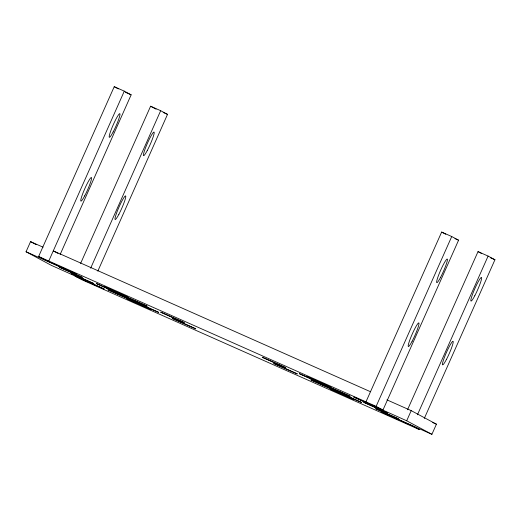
<?xml version="1.0" encoding="UTF-8"?>
<svg xmlns="http://www.w3.org/2000/svg" width="521" height="521" viewBox="0 0 521 521"><rect width="100%" height="100%" fill="white"/><g stroke="black" fill="none" stroke-linecap="round" stroke-linejoin="round"><path stroke-width="0.78" d="M386.934 399.861L411.206 410.639L436.416 424.185L431.902 434.319L381.151 411.785L412.495 425.904L419.34 429.578L81.836 279.731L74.991 276.052L104.174 289.012L51.26 265.313L26.05 251.767L30.563 241.633L43.067 247.188M26.05 251.767L76.802 274.3L45.457 260.187L38.619 256.508L114.229 86.681L124.298 91.149L131.142 94.829L60.123 254.554M48.766 261.014L124.298 91.149M80.605 263.444L150.602 106.225L160.676 110.693L167.515 114.373L97.818 271.128M90.647 268.191L160.676 110.693M365.97 401.854L441.658 232.06L451.733 236.534L458.578 240.207L382.961 410.04L353.779 397.08L406.693 420.773L431.902 434.319M382.961 410.04L376.123 406.36L451.733 236.534M407.52 409.78L478.037 251.604L488.105 256.078L494.95 259.751L424.289 418.454M406.693 420.773L411.206 410.639M417.445 414.781L488.105 256.078M125.385 92.276L131.142 94.829M454.976 238.611L458.578 240.207M163.203 112.458L167.515 114.373M490.632 257.836L494.95 259.751M370.483 391.72L53.279 250.881L58.072 253.453M432.736 422.551L436.416 424.185M38.619 256.508L376.123 406.36M441.658 232.06L445.761 234.261M478.037 251.604L481.456 253.44M114.229 86.681L118.332 88.883M150.602 106.225L156.079 109.163M30.563 241.633L36.164 244.642M59.674 267.306L82.292 277.38L59.674 267.306M71.201 273.499L93.819 283.574L71.201 273.499M96.45 283.593L147.085 306.146L96.45 283.593M104.265 286.563L127.684 296.996L104.265 286.563M107.977 289.787L158.612 312.339L107.977 289.787M115.792 292.756L139.211 303.189L115.792 292.756M127.71 299.126L150.335 309.2L127.71 299.126M160.781 312.196L184.2 322.623L160.781 312.196M172.308 318.39L195.72 328.816L172.308 318.39M262.284 357.263L285.703 367.696L262.284 357.263M273.812 363.456L297.231 373.883L273.812 363.456M299.464 373.733L350.099 396.286L299.464 373.733M307.677 376.878L330.294 386.953L307.677 376.878M310.985 379.926L361.62 402.479L310.985 379.926M318.8 382.896L342.219 393.322L318.8 382.896M330.724 389.265L353.342 399.34L330.724 389.265M363.788 402.329L387.207 412.762L363.788 402.329M375.713 408.705L398.331 418.773L375.713 408.705M440.545 277.4A12.927 1.511 -66.1 0 0 447.278 259.061A12.927 1.511 -66.1 0 0 438.239 276.163A12.927 1.511 -66.1 0 0 440.545 277.4M84.689 195.863A12.927 1.511 -66.1 0 0 91.422 177.524A12.927 1.511 -66.1 0 0 82.377 194.626A12.927 1.511 -66.1 0 0 84.689 195.863M113.116 132.021A12.927 1.511 -66.1 0 0 119.85 113.682A12.927 1.511 -66.1 0 0 110.804 130.778A12.927 1.511 -66.1 0 0 113.116 132.021M412.124 341.242A12.927 1.511 -66.1 0 0 418.858 322.909A12.927 1.511 -66.1 0 0 409.812 340.005A12.927 1.511 -66.1 0 0 412.124 341.242M147.326 150.4A12.927 1.511 -66.1 0 0 154.06 132.067A12.927 1.511 -66.1 0 0 145.02 149.162A12.927 1.511 -66.1 0 0 147.326 150.4M118.899 214.248A12.927 1.511 -66.1 0 0 125.633 195.909A12.927 1.511 -66.1 0 0 116.593 213.004A12.927 1.511 -66.1 0 0 118.899 214.248M446.334 359.627A12.927 1.511 -66.1 0 0 453.068 341.288A12.927 1.511 -66.1 0 0 444.029 358.389A12.927 1.511 -66.1 0 0 446.334 359.627M474.761 295.785A12.927 1.511 -66.1 0 0 481.495 277.446A12.927 1.511 -66.1 0 0 472.449 294.541A12.927 1.511 -66.1 0 0 474.761 295.785"/></g></svg>
